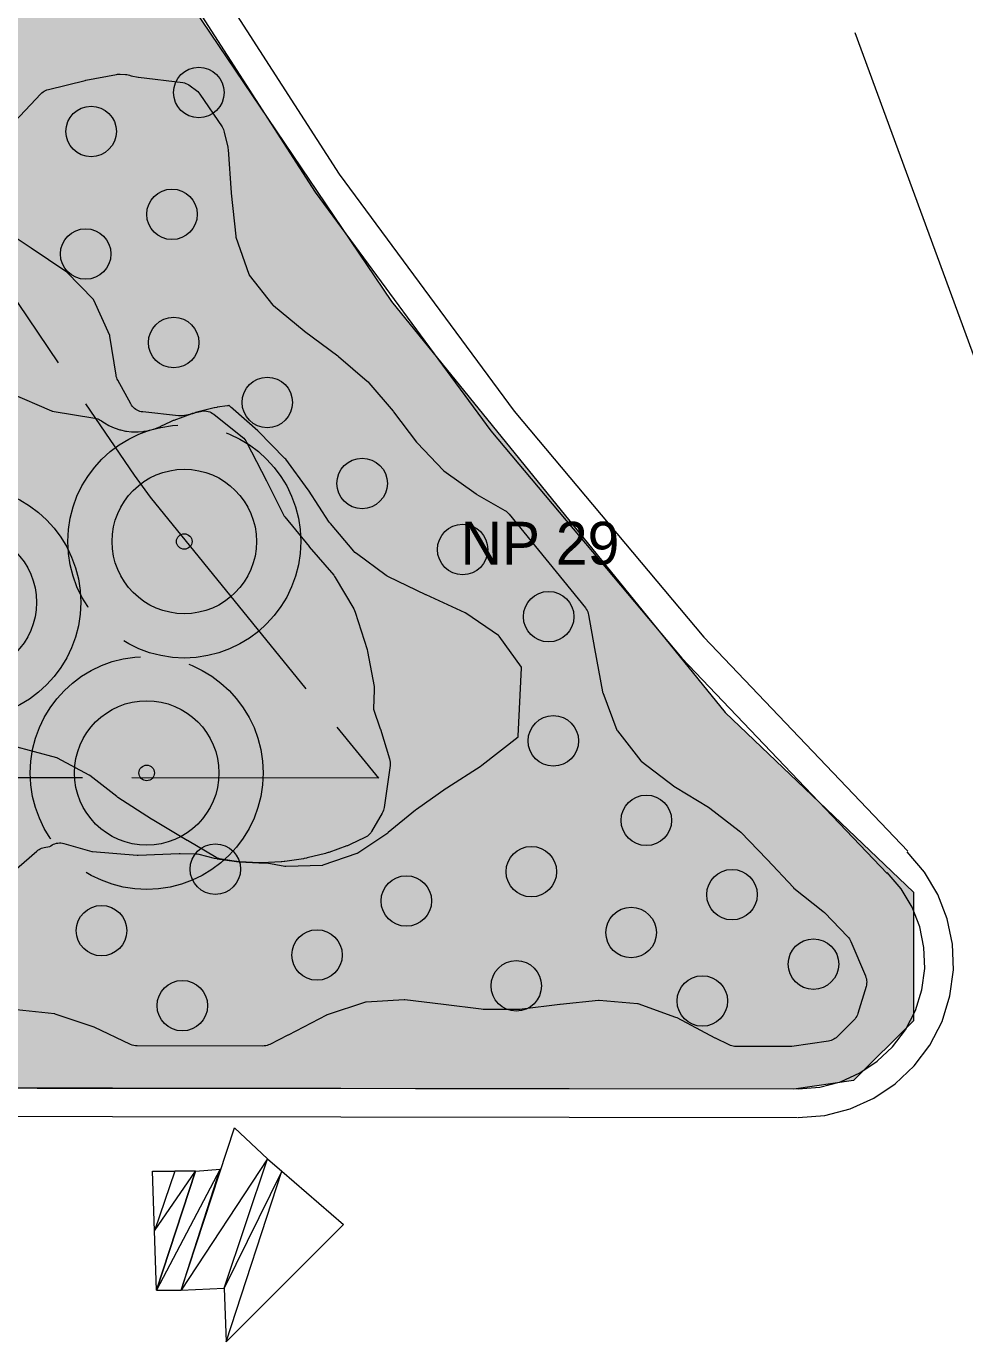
# Model space of a CAD drawing. Header units: metres. Extents: x 1 to 213, y 1 to 147.
# Drawn here: x 107.66 to 112.49, y 17.44 to 24.21 of the extents above; entities that cross this region are included whole.
import ezdxf

# ---------------------------------------------------------------- set-up
doc = ezdxf.new("R2010")
doc.units = ezdxf.units.M
doc.linetypes.add('DASHED', pattern=[1.524, 1.27, -0.254])
doc.layers.get('0').update_dxf_attribs({"lineweight": 0, "plot": 0})
for name, color, linetype, lineweight, plot in [('00-BASE-ARQUITECTURA', 8, 'Continuous', 0, False), ('PJ-ARBUSTOS', 82, 'Continuous', 0, False), ('PJ-COPA-ADULTA', 8, 'DASHED', 0, False), ('PJ-CUBRESUELOS', 150, 'Continuous', 0, False), ('PJ-ETIQUETAS', 7, 'Continuous', 0, False), ('PJ-GRAVILLA', 42, 'Continuous', 0, False), ('PJ-LIMITE-JARDIN', 7, 'Continuous', 0, False), ('PJ-MASAS', 92, 'Continuous', 0, False), ('PJ-MASAS-RELLENO', 92, 'Continuous', 0, False), ('PJ-RIEGO-SECTORES', 5, 'Continuous', 0, False), ('PJ-VISIBILIDAD', 1, 'DASHED', 0, False)]:
    doc.layers.add(name, color=color, linetype=linetype, lineweight=lineweight, plot=plot)

# ---------------------------------------------------------------- blocks, each defined once
blk = doc.blocks.new('PJ_BA')
for radius in [0.372, 0.04]:
    blk.add_circle((0, 0), radius)
for tag, p, height in [('CODIGO', (0.15, 0.15), 0.2), ('ESPECIE', (0.15, -0.1), 0.15), ('ZONA', (0.15, -0.3), 0.15)]:
    blk.add_attdef(tag, p, '', height=height)
blk = doc.blocks.new('PJ_NP')
blk.add_circle((0, 0), 0.13)
for tag, p, height in [('CODIGO', (0.15, 0.15), 0.2), ('ESPECIE', (0.15, -0.1), 0.15), ('ZONA', (0.15, -0.3), 0.15)]:
    blk.add_attdef(tag, p, '', height=height)

msp = doc.modelspace()

# ---------------------------------------------------------------- hatches: boundary and pattern name
at = {"layer": 'PJ-GRAVILLA'}
h = msp.add_hatch(dxfattribs=at)
h.set_pattern_fill('GRAVEL', scale=0.03)
h.paths.add_polyline_path([(69.7177, 40.2166), (86.21, 40.1285), (86.4305, 40.0403), (102.1291, 40.0403), (102.526, 39.3788), (102.526, 39.1142), (105.2159, 32.0146), (106.3183, 28.7514), (107.2885, 26.5024), (108.435, 24.4298), (109.5374, 22.7983), (111.2572, 20.6816), (112.2274, 19.7555), (112.2274, 19.0941), (111.9187, 18.7854), (111.61, 18.7413), (60.9423, 18.7854), (60.7218, 18.8736), (60.4132, 19.2705), (60.4573, 19.8437), (61.2069, 20.6816), (62.5298, 22.5778), (63.8527, 25.0913), (68.527, 37.5267), (68.8357, 37.7913), (69.2767, 37.6149), (69.4531, 37.659), (69.7177, 38.0118), (69.6736, 38.2764), (69.0562, 38.7614), (69.409, 39.8639), (69.7177, 40.2166)])
at = {"layer": 'PJ-MASAS-RELLENO'}
for points in [[(105.2869, 20.0362), (105.2889, 20.0362), (105.2908, 20.0364), (105.4872, 20.0667), (105.489, 20.0671), (105.4907, 20.0677), (105.6846, 20.157), (105.6943, 20.1607), (105.8781, 20.2179), (105.8859, 20.2199), (105.8937, 20.2211), (105.9017, 20.2215), (105.9096, 20.2212), (105.9175, 20.22), (105.9253, 20.2181), (105.9327, 20.2154), (105.9399, 20.2119), (105.9467, 20.2078), (106.0681, 20.1257), (106.0748, 20.1206), (106.081, 20.1148), (106.0865, 20.1085), (106.0913, 20.1015), (106.0953, 20.0942), (106.0986, 20.0864), (106.1038, 20.0717), (106.1045, 20.0699), (106.1094, 20.0581), (106.1102, 20.0563), (106.134, 20.0061), (106.1348, 20.0044), (106.1409, 19.9931), (106.1418, 19.9914), (106.1704, 19.9438), (106.1714, 19.9421), (106.1785, 19.9315), (106.1796, 19.9299), (106.2127, 19.8853), (106.2139, 19.8838), (106.222, 19.8739), (106.2233, 19.8724), (106.2606, 19.8313), (106.2619, 19.8298), (106.271, 19.8208), (106.2724, 19.8195), (106.3135, 19.7822), (106.315, 19.7809), (106.3249, 19.7728), (106.3264, 19.7716), (106.3646, 19.7432), (106.3664, 19.742), (106.372, 19.7383), (106.3781, 19.7339), (106.3837, 19.7288), (106.3889, 19.7233), (106.3935, 19.7173), (106.3944, 19.716), (106.3956, 19.7144), (106.3976, 19.7138), (106.5942, 19.6647), (106.5957, 19.6644), (106.5972, 19.6642), (106.7933, 19.6462), (106.7983, 19.6461), (106.9948, 19.6525), (106.9971, 19.6525), (107.1872, 19.6534), (107.189, 19.6535), (107.1906, 19.6541), (107.3609, 19.7181), (107.3625, 19.7187), (107.364, 19.7195), (107.5524, 19.8299), (107.554, 19.8309), (107.5554, 19.8321), (107.7108, 19.9678), (107.7164, 19.9723), (107.7225, 19.9763), (107.7289, 19.9797), (107.7356, 19.9826), (107.7426, 19.9848), (107.7497, 19.9864), (107.7768, 19.9911), (107.7787, 19.9915), (107.7808, 19.993), (107.783, 19.9947), (107.7896, 19.9989), (107.7967, 20.0025), (107.8041, 20.0054), (107.8117, 20.0075), (107.8195, 20.0088), (107.8274, 20.0094), (107.8353, 20.0092), (107.8432, 20.0082), (107.8509, 20.0064), (107.9938, 19.9662), (107.9956, 19.9658), (107.9975, 19.9656), (108.2277, 19.9458), (108.2329, 19.9457), (108.4435, 19.9556), (108.4491, 19.9556), (108.528, 19.9539), (108.5369, 19.9532), (108.5456, 19.9515), (108.6244, 19.9317), (108.6263, 19.9313), (108.6388, 19.9288), (108.6408, 19.9285), (108.7392, 19.9139), (108.7411, 19.9137), (108.7538, 19.9124), (108.7557, 19.9123), (108.8551, 19.9074), (108.857, 19.9073), (108.8698, 19.9073), (108.8718, 19.9074), (108.8782, 19.9077), (108.8873, 19.9076), (108.8964, 19.9065), (108.9895, 19.8896), (108.9916, 19.8893), (108.9938, 19.8893), (109.1827, 19.8958), (109.1847, 19.8959), (109.1866, 19.8965), (109.3613, 19.9568), (109.3629, 19.9574), (109.3644, 19.9583), (109.5187, 20.0618), (109.5218, 20.0642), (109.6626, 20.1799), (109.6674, 20.1835), (109.8198, 20.2909), (109.8227, 20.2928), (110.0009, 20.4069), (110.0042, 20.4092), (110.1899, 20.5563), (110.1913, 20.5575), (110.1915, 20.5594), (110.208, 20.9113), (110.208, 20.9132), (110.207, 20.9148), (110.092, 21.0746), (110.091, 21.0759), (110.0896, 21.077), (109.9208, 21.1933), (109.9192, 21.1943), (109.9177, 21.1951), (109.7163, 21.2863), (109.7147, 21.287), (109.5228, 21.3793), (109.5163, 21.3828), (109.5101, 21.3869), (109.3571, 21.4994), (109.3498, 21.5054), (109.3433, 21.5122), (109.2234, 21.6542), (109.2176, 21.6619), (109.1104, 21.8253), (109.1093, 21.8269), (108.9933, 21.9855), (108.9895, 21.9899), (108.8517, 22.1303), (108.8497, 22.1323), (108.7233, 22.2438), (108.7218, 22.245), (108.7193, 22.2466), (108.7129, 22.2512), (108.707, 22.2565), (108.7033, 22.2604), (108.7025, 22.2612), (108.7005, 22.2612), (108.6962, 22.2607), (108.6941, 22.2605), (108.6408, 22.2526), (108.6388, 22.2522), (108.6263, 22.2498), (108.6244, 22.2493), (108.5279, 22.2252), (108.5261, 22.2246), (108.5139, 22.2209), (108.512, 22.2203), (108.4993, 22.2158), (108.4912, 22.2134), (108.4829, 22.2118), (108.4598, 22.2087), (108.4502, 22.208), (108.4405, 22.2085), (108.2566, 22.2287), (108.249, 22.2299), (108.2416, 22.2318), (108.2344, 22.2344), (108.2275, 22.2377), (108.2209, 22.2417), (108.2147, 22.2462), (108.209, 22.2514), (108.2038, 22.257), (108.1992, 22.2631), (108.1952, 22.2697), (108.1282, 22.3916), (108.1251, 22.3979), (108.1226, 22.4043), (108.1206, 22.411), (108.1192, 22.4178), (108.0877, 22.6192), (108.0873, 22.621), (108.0866, 22.6226), (108.0044, 22.8044), (108.0036, 22.8059), (108.0024, 22.8072), (107.8631, 22.9501), (107.8616, 22.9515), (107.8599, 22.9527), (107.6823, 23.0717), (107.516, 23.1819), (107.5092, 23.187), (107.5029, 23.1927), (107.4974, 23.1991), (107.4925, 23.206), (107.4101, 23.3366), (107.4062, 23.3434), (107.4031, 23.3506), (107.4006, 23.3581), (107.3989, 23.3657), (107.398, 23.3735), (107.3978, 23.3814), (107.3984, 23.3892), (107.3997, 23.397), (107.4019, 23.4045), (107.4047, 23.4119), (107.4712, 23.5607), (107.4741, 23.5666), (107.4775, 23.5722), (107.4813, 23.5775), (107.5927, 23.7192), (107.5974, 23.7247), (107.7317, 23.8668), (107.7372, 23.8721), (107.7432, 23.8769), (107.7496, 23.881), (107.7564, 23.8845), (107.7634, 23.8874), (107.7707, 23.8896), (107.9593, 23.936), (107.9635, 23.9369), (108.121, 23.967), (108.1275, 23.9679), (108.1341, 23.9683), (108.1407, 23.9682), (108.1677, 23.9667), (108.1746, 23.9659), (108.1815, 23.9646), (108.1882, 23.9627), (108.1915, 23.9616), (108.1966, 23.9603), (108.2329, 23.9533), (108.2355, 23.9529), (108.4627, 23.9244), (108.4711, 23.9229), (108.4792, 23.9206), (108.4871, 23.9173), (108.4946, 23.9133), (108.5016, 23.9085), (108.5334, 23.884), (108.5399, 23.8784), (108.5458, 23.8722), (108.5509, 23.8653), (108.6651, 23.6964), (108.6689, 23.6901), (108.6722, 23.6835), (108.6748, 23.6766), (108.6768, 23.6695), (108.6943, 23.593), (108.6955, 23.5869), (108.6962, 23.5807), (108.7119, 23.3571), (108.712, 23.3556), (108.7359, 23.1335), (108.7363, 23.1312), (108.7369, 23.129), (108.8036, 22.9377), (108.8044, 22.9357), (108.8056, 22.9339), (108.9266, 22.7794), (108.928, 22.7777), (108.9297, 22.7763), (109.0891, 22.6459), (109.0904, 22.6449), (109.2609, 22.5171), (109.2647, 22.514), (109.4129, 22.3881), (109.4178, 22.3836), (109.4222, 22.3787), (109.5459, 22.2324), (109.5484, 22.2293), (109.6671, 22.0733), (109.67, 22.0699), (109.8057, 21.9276), (109.8071, 21.9263), (109.8085, 21.9252), (109.9736, 21.8063), (109.9771, 21.8041), (110.122, 21.7213), (110.1283, 21.7174), (110.1341, 21.7129), (110.1395, 21.7078), (110.1444, 21.7023), (110.5367, 21.2196), (110.5414, 21.2131), (110.5455, 21.2062), (110.5488, 21.1988), (110.5514, 21.1912), (110.5533, 21.1834), (110.5846, 21.0107), (110.625, 20.7878), (110.6254, 20.786), (110.626, 20.7842), (110.6997, 20.5909), (110.7005, 20.5892), (110.7016, 20.5876), (110.822, 20.4322), (110.8231, 20.4309), (110.8245, 20.4298), (110.997, 20.299), (111.0005, 20.2966), (111.1704, 20.1945), (111.1783, 20.1891), (111.3289, 20.072), (111.3373, 20.0645), (111.4723, 19.9253), (111.4733, 19.9242), (111.6086, 19.7794), (111.6097, 19.7783), (111.6108, 19.7773), (111.7608, 19.6583), (111.7688, 19.6511), (111.8886, 19.5264), (111.8934, 19.5209), (111.8977, 19.515), (111.9015, 19.5087), (111.9046, 19.5021), (111.9797, 19.3244), (111.9824, 19.3169), (111.9844, 19.3093), (111.9856, 19.3014), (111.986, 19.2935), (111.9856, 19.2856), (111.9845, 19.2778), (111.9826, 19.2701), (111.9407, 19.132), (111.9381, 19.1246), (111.9347, 19.1175), (111.9307, 19.1107), (111.926, 19.1044), (111.9207, 19.0986), (111.8338, 19.0117), (111.8284, 19.0067), (111.8225, 19.0023), (111.8163, 18.9984), (111.8097, 18.9951), (111.8029, 18.9925), (111.7958, 18.9904), (111.7886, 18.9891), (111.6001, 18.9621), (111.5888, 18.9613), (111.3124, 18.9616), (111.3052, 18.9619), (111.2981, 18.9629), (111.291, 18.9645), (111.2842, 18.9668), (111.2775, 18.9696), (111.2078, 19.0035), (111.2053, 19.0048), (111.0091, 19.1088), (111.0037, 19.1112), (110.808, 19.1806), (110.8064, 19.181), (110.8047, 19.1813), (110.6082, 19.1983), (110.6063, 19.1984), (110.6044, 19.1983), (110.4065, 19.1775), (110.4058, 19.1775), (110.2108, 19.1533), (110.2011, 19.1527), (110.0109, 19.1523), (110.0008, 19.1529), (109.8059, 19.1774), (109.6074, 19.2016), (109.6056, 19.2017), (109.6038, 19.2017), (109.4071, 19.1901), (109.4054, 19.1899), (109.4038, 19.1894), (109.2068, 19.1246), (109.2052, 19.124), (109.2038, 19.1233), (109.0055, 19.0197), (109.0044, 19.0191), (108.9113, 18.9722), (108.9044, 18.9692), (108.8974, 18.9668), (108.8901, 18.9651), (108.8827, 18.964), (108.8752, 18.9637), (108.2281, 18.9643), (108.2193, 18.9647), (108.2107, 18.9662), (108.2022, 18.9686), (108.1941, 18.9719), (108.0064, 19.0603), (108.0021, 19.0621), (107.8062, 19.1282), (107.8042, 19.1288), (107.8021, 19.1291), (107.6056, 19.1509), (107.6041, 19.151), (107.6025, 19.151), (107.4042, 19.1418), (107.4037, 19.1417), (107.2092, 19.1338), (107.1984, 19.1341), (107.0088, 19.1521), (106.9986, 19.1537), (106.8038, 19.1979), (106.8033, 19.198), (106.6054, 19.2402), (106.6034, 19.2405), (106.6014, 19.2406), (106.4053, 19.2424), (106.4033, 19.2423), (106.4014, 19.2419), (106.205, 19.1835), (106.2031, 19.1828), (106.2013, 19.1819), (106.0032, 19.0756), (106.0025, 19.0752), (105.8273, 18.9767), (105.8199, 18.973), (105.8122, 18.9701), (105.8043, 18.968), (105.7962, 18.9668), (105.788, 18.9664), (105.1949, 18.9669), (105.187, 18.9673), (105.1793, 18.9684), (105.1716, 18.9704), (105.1643, 18.973), (105.1572, 18.9764), (105.1504, 18.9804), (105.1441, 18.9851), (105.1383, 18.9904), (105.133, 18.9962), (105.0068, 19.1504), (105.0022, 19.1566), (104.9982, 19.1633), (104.9948, 19.1703), (104.9922, 19.1777), (104.9903, 19.1852), (104.9891, 19.1929), (104.9887, 19.2006), (104.989, 19.2084), (105.0062, 19.3949), (105.0063, 19.396), (105.0273, 19.5929), (105.0275, 19.5978), (105.0249, 19.7771), (105.0251, 19.7843), (105.026, 19.7915), (105.0275, 19.7986), (105.0297, 19.8056), (105.0325, 19.8123), (105.1047, 19.9657), (105.1085, 19.9729), (105.113, 19.9796), (105.1182, 19.9858), (105.124, 19.9915), (105.1303, 19.9966), (105.1686, 20.0241), (105.175, 20.0283), (105.1817, 20.0318), (105.1888, 20.0347), (105.1961, 20.0369), (105.2036, 20.0383), (105.2112, 20.0391), (105.2188, 20.0391), (105.2869, 20.0362)], [(102.9272, 20.6871), (102.9255, 20.6946), (102.9245, 20.7022), (102.9243, 20.7098), (102.9247, 20.7174), (102.9259, 20.725), (102.9278, 20.7324), (102.966, 20.8556), (102.9689, 20.8635), (102.9727, 20.8712), (102.9772, 20.8783), (103.0631, 20.9988), (103.0645, 21.0007), (103.1878, 21.1634), (103.1888, 21.1649), (103.1895, 21.1665), (103.2738, 21.3771), (103.275, 21.3806), (103.2899, 21.4308), (103.2926, 21.4384), (103.296, 21.4457), (103.3001, 21.4526), (103.3049, 21.4591), (103.3103, 21.465), (103.3163, 21.4704), (103.3869, 21.5274), (103.3889, 21.5291), (103.4372, 21.5737), (103.4413, 21.5772), (103.7391, 21.8173), (103.7411, 21.819), (103.8002, 21.8735), (103.8038, 21.8772), (103.8202, 21.8969), (103.8258, 21.9029), (103.832, 21.9084), (103.9037, 21.9649), (103.9105, 21.9698), (103.9178, 21.9739), (103.9255, 21.9772), (103.9334, 21.9797), (103.9416, 21.9813), (103.9499, 21.9821), (104.0729, 21.9872), (104.0779, 21.9877), (104.3109, 22.0271), (104.3129, 22.0275), (104.3149, 22.0282), (104.4919, 22.0988), (104.494, 22.0998), (104.4958, 22.1012), (104.6599, 22.2456), (104.6614, 22.2471), (104.6627, 22.2487), (104.7657, 22.3871), (104.7707, 22.3931), (104.7762, 22.3987), (104.9258, 22.5339), (104.9331, 22.5397), (105.0726, 22.6388), (105.0792, 22.643), (105.0862, 22.6466), (105.2799, 22.7335), (105.2818, 22.7345), (105.2835, 22.7356), (105.4217, 22.8367), (105.4231, 22.8379), (105.4244, 22.8391), (105.575, 22.9979), (105.5762, 22.9994), (105.577, 23.0011), (105.6633, 23.2179), (105.7088, 23.3338), (105.7119, 23.3406), (105.7156, 23.3472), (105.7199, 23.3533), (105.7247, 23.3591), (105.7301, 23.3643), (105.7359, 23.369), (105.7421, 23.3732), (105.7772, 23.3942), (105.7815, 23.3972), (105.8248, 23.4316), (105.8287, 23.4351), (105.8436, 23.4505), (105.8493, 23.4558), (105.8556, 23.4606), (105.8623, 23.4648), (105.8693, 23.4682), (106.0601, 23.5508), (106.0625, 23.5519), (106.1082, 23.5754), (106.1127, 23.578), (106.1539, 23.6065), (106.158, 23.6098), (106.1699, 23.6205), (106.1761, 23.6256), (106.1828, 23.63), (106.1899, 23.6338), (106.1973, 23.6368), (106.4017, 23.7079), (106.4041, 23.7089), (106.447, 23.727), (106.453, 23.73), (106.4599, 23.7331), (106.467, 23.7355), (106.4744, 23.7372), (106.4818, 23.7383), (106.4894, 23.7386), (106.4969, 23.7382), (106.5043, 23.7371), (106.5401, 23.7301), (106.5488, 23.7279), (106.5572, 23.7247), (106.7548, 23.6369), (106.7629, 23.6328), (106.7704, 23.6278), (106.9043, 23.5273), (106.9107, 23.5221), (107.0178, 23.423), (107.024, 23.4166), (107.0294, 23.4095), (107.0341, 23.4019), (107.1109, 23.258), (107.1139, 23.2517), (107.1991, 23.0519), (107.2007, 23.0479), (107.2699, 22.8579), (107.2717, 22.8523), (107.3283, 22.6532), (107.3289, 22.6516), (107.3296, 22.65), (107.416, 22.47), (107.4169, 22.4683), (107.4182, 22.467), (107.5681, 22.3303), (107.5698, 22.3289), (107.5717, 22.328), (107.7864, 22.2343), (107.788, 22.2337), (107.7896, 22.2333), (108.0105, 22.1972), (108.0177, 22.1957), (108.0247, 22.1935), (108.0315, 22.1907), (108.0381, 22.1873), (108.0442, 22.1833), (108.0563, 22.1747), (108.0597, 22.1725), (108.0825, 22.1594), (108.0861, 22.1575), (108.1102, 22.1468), (108.1139, 22.1454), (108.139, 22.1371), (108.1429, 22.1361), (108.1686, 22.1304), (108.1726, 22.1297), (108.1987, 22.1267), (108.2028, 22.1264), (108.2291, 22.1261), (108.2331, 22.1262), (108.2593, 22.1285), (108.2634, 22.1291), (108.2892, 22.134), (108.2932, 22.135), (108.3184, 22.1425), (108.3222, 22.1438), (108.3475, 22.1543), (108.3493, 22.1551), (108.4021, 22.18), (108.4056, 22.1816), (108.4156, 22.1857), (108.4193, 22.1871), (108.5111, 22.22), (108.5148, 22.2212), (108.5251, 22.2243), (108.5289, 22.2254), (108.5535, 22.2316), (108.5615, 22.2331), (108.5696, 22.2339), (108.5778, 22.2338), (108.5858, 22.2329), (108.5938, 22.2312), (108.6015, 22.2287), (108.609, 22.2254), (108.616, 22.2214), (108.6227, 22.2167), (108.7704, 22.0996), (108.7768, 22.094), (108.7826, 22.0876), (108.7876, 22.0807), (108.7919, 22.0733), (108.8935, 21.8742), (108.8936, 21.8739), (108.9856, 21.6924), (108.9867, 21.6905), (108.9879, 21.6888), (109.1135, 21.5351), (109.1141, 21.5343), (109.2403, 21.3877), (109.2448, 21.382), (109.2487, 21.3759), (109.3434, 21.2142), (109.3474, 21.2064), (109.3505, 21.1982), (109.4121, 21.0057), (109.4145, 20.996), (109.4483, 20.8145), (109.4495, 20.8054), (109.4496, 20.7963), (109.4454, 20.7016), (109.4454, 20.6997), (109.4459, 20.698), (109.48, 20.5976), (109.4807, 20.5955), (109.528, 20.4427), (109.5301, 20.4342), (109.5313, 20.4255), (109.5315, 20.4167), (109.5308, 20.4079), (109.5006, 20.1927), (109.4991, 20.1851), (109.497, 20.1777), (109.4941, 20.1705), (109.4905, 20.1636), (109.4354, 20.0689), (109.431, 20.0622), (109.426, 20.0559), (109.4203, 20.0502), (109.4142, 20.0451), (109.4075, 20.0406), (109.4004, 20.0368), (109.3248, 20.001), (109.3212, 19.9995), (109.3112, 19.9953), (109.3076, 19.9939), (109.2158, 19.9611), (109.212, 19.9598), (109.2017, 19.9567), (109.1979, 19.9557), (109.1034, 19.932), (109.0995, 19.9311), (109.089, 19.929), (109.0851, 19.9283), (108.9887, 19.914), (108.9848, 19.9136), (108.974, 19.9125), (108.9701, 19.9122), (108.8727, 19.9074), (108.8688, 19.9073), (108.858, 19.9073), (108.8541, 19.9074), (108.7567, 19.9122), (108.7528, 19.9125), (108.7421, 19.9136), (108.7382, 19.914), (108.6632, 19.9252), (108.6557, 19.9266), (108.6483, 19.9289), (108.6412, 19.9318), (108.6344, 19.9353), (108.4864, 20.0223), (108.4859, 20.0226), (108.3047, 20.1308), (108.3024, 20.1321), (108.129, 20.2435), (108.1227, 20.2479), (107.9842, 20.3569), (107.9828, 20.3579), (107.9814, 20.3588), (107.8182, 20.4468), (107.8161, 20.4478), (107.8139, 20.4485), (107.5842, 20.5094), (107.5822, 20.5098), (107.5803, 20.5094), (107.2948, 20.4402), (107.2928, 20.4396), (107.2913, 20.4383), (107.1112, 20.2719), (107.1098, 20.2705), (107.1089, 20.2688), (107.0758, 20.1957), (107.0739, 20.1907), (107.0351, 20.0616), (107.0327, 20.0548), (107.0298, 20.0482), (107.0262, 20.042), (107.0221, 20.036), (107.0174, 20.0305), (106.8796, 19.8806), (106.8748, 19.8758), (106.8696, 19.8714), (106.8641, 19.8675), (106.6847, 19.7515), (106.6775, 19.7473), (106.6699, 19.744), (106.6621, 19.7414), (106.654, 19.7397), (106.6457, 19.7388), (106.6284, 19.7378), (106.6238, 19.7377), (106.4081, 19.7378), (106.3997, 19.7383), (106.3915, 19.7396), (106.3834, 19.7418), (106.3756, 19.7448), (106.3681, 19.7486), (106.3611, 19.7531), (106.2863, 19.8074), (106.2796, 19.8129), (106.2731, 19.8188), (106.2703, 19.8215), (106.2626, 19.8291), (106.2599, 19.832), (106.224, 19.8717), (106.2214, 19.8747), (106.2145, 19.883), (106.2121, 19.8861), (106.1802, 19.9291), (106.178, 19.9323), (106.172, 19.9413), (106.1699, 19.9446), (106.1423, 19.9906), (106.1404, 19.994), (106.1353, 20.0035), (106.1335, 20.007), (106.1106, 20.0554), (106.109, 20.059), (106.1049, 20.069), (106.1035, 20.0726), (106.0855, 20.1231), (106.0842, 20.1268), (106.0827, 20.132), (106.082, 20.1339), (106.0731, 20.1588), (106.0716, 20.1624), (106.0702, 20.1653), (106.0663, 20.1755), (106.0365, 20.2698), (106.0358, 20.2717), (106.0341, 20.2729), (105.9052, 20.3514), (105.9034, 20.3524), (105.9014, 20.3523), (105.8002, 20.346), (105.7951, 20.3458), (105.4816, 20.3463), (105.475, 20.3466), (105.4683, 20.3474), (105.4618, 20.3488), (105.3373, 20.3807), (105.3302, 20.3829), (105.3234, 20.3858), (105.3168, 20.3892), (105.1275, 20.5), (105.1236, 20.5025), (104.9133, 20.6424), (104.9117, 20.6434), (104.9099, 20.6435), (104.5888, 20.6576), (104.5869, 20.6576), (104.5854, 20.6564), (104.3342, 20.4395), (104.3328, 20.4381), (104.3325, 20.4362), (104.3157, 20.2166), (104.3156, 20.2125), (104.3201, 20.0425), (104.3199, 20.0342), (104.3188, 20.026), (104.3169, 20.0179), (104.3141, 20.0101), (104.3106, 20.0026), (104.3063, 19.9955), (104.2043, 19.8453), (104.1994, 19.8388), (104.1937, 19.8327), (104.1875, 19.8273), (104.1808, 19.8226), (104.1736, 19.8186), (104.166, 19.8153), (103.9943, 19.7515), (103.9876, 19.7494), (103.9808, 19.7478), (103.9739, 19.7469), (103.9669, 19.7465), (103.7851, 19.7456), (103.7748, 19.7462), (103.5774, 19.7708), (103.5682, 19.7725), (103.355, 19.8248), (103.3485, 19.8267), (103.3422, 19.8291), (103.3361, 19.8321), (103.1412, 19.9372), (103.1339, 19.9416), (103.1272, 19.9468), (103.121, 19.9527), (103.0596, 20.0178), (103.0542, 20.0241), (103.0495, 20.0309), (103.0456, 20.0381), (103.0424, 20.0457), (103.0248, 20.095), (103.0235, 20.0988), (103.0204, 20.1091), (103.0194, 20.1129), (103.0175, 20.1203), (103.017, 20.1223), (103.0089, 20.1486), (103.0075, 20.1524), (103.0042, 20.1604), (103.0014, 20.168), (102.9994, 20.1758), (102.9983, 20.1838), (102.9979, 20.1919), (102.9984, 20.1999), (102.9996, 20.2079), (103.0017, 20.2157), (103.0045, 20.2233), (103.1012, 20.4467), (103.1019, 20.4484), (103.1005, 20.4496), (102.9887, 20.5314), (102.9828, 20.5362), (102.9773, 20.5415), (102.9724, 20.5473), (102.9681, 20.5535), (102.9644, 20.5602), (102.9613, 20.5671), (102.9589, 20.5743), (102.9272, 20.6871)]]:
    msp.add_hatch(color=7, dxfattribs=at).paths.add_polyline_path(points)

# ---------------------------------------------------------------- linework, layer by layer
at = {"layer": '00-BASE-ARQUITECTURA'}
for points in [[(106.4854, 28.8362), (107.0537, 27.4231), (107.7087, 26.0524), (108.4479, 24.7277), (109.2689, 23.4531), (110.1693, 22.2322), (111.1465, 21.069), (112.198, 19.9672)], [(106.3443, 28.7791), (106.9159, 27.3568), (107.5747, 25.9771), (108.3184, 24.6439), (109.1444, 23.3609), (110.0501, 22.1321), (111.0333, 20.9614), (112.0912, 19.8526)], [(111.9258, 24.1829), (112.5713, 22.4261)], [(111.6336, 18.5949), (111.7704, 18.6065), (111.9008, 18.6405), (112.0225, 18.6953), (112.1331, 18.7694), (112.2302, 18.8611), (112.3113, 18.9687), (112.374, 19.0908), (112.415, 19.2218), (112.4328, 19.3554), (112.4281, 19.4888), (112.4014, 19.6192), (112.3532, 19.7437), (112.2842, 19.8594), (112.1949, 19.9637)], [(111.6338, 18.7431), (111.7452, 18.7525), (111.8515, 18.7802), (111.9506, 18.8249), (112.0407, 18.8852), (112.1197, 18.9599), (112.1858, 19.0476), (112.2369, 19.147), (112.2703, 19.2537), (112.2849, 19.3625), (112.281, 19.4712), (112.2592, 19.5774), (112.22, 19.6788), (112.1638, 19.7731), (112.091, 19.8581)], [(61.0623, 18.8172), (111.6294, 18.7431)], [(61.0623, 18.669), (111.6294, 18.5949)], [(108.8989, 18.3832), (108.4544, 17.7059), (108.7296, 18.542), (108.8989, 18.3832)], [(108.6767, 17.7165), (108.8989, 18.3832), (108.4544, 17.7059), (108.6767, 17.7165)], [(108.973, 18.3197), (108.6767, 17.7165), (108.8989, 18.3832), (108.973, 18.3197)], [(108.4227, 18.3197), (108.3168, 18.0128), (108.3063, 18.3197), (108.4227, 18.3197)], [(108.5285, 18.3197), (108.4227, 18.3197), (108.3168, 18.0128), (108.5285, 18.3197)], [(108.5285, 18.3197), (108.3274, 17.7059), (108.3168, 18.0128), (108.5285, 18.3197)], [(108.4544, 17.7059), (108.6555, 18.3303), (108.3274, 17.7059), (108.4544, 17.7059)], [(108.6555, 18.3303), (108.3274, 17.7059), (108.5285, 18.3197), (108.6555, 18.3303)], [(108.6872, 17.4413), (108.973, 18.3197), (108.6767, 17.7165), (108.6872, 17.4413)], [(109.2905, 18.0446), (108.6872, 17.4413), (108.973, 18.3197), (109.2905, 18.0446)]]:
    msp.add_lwpolyline(points, dxfattribs=at)
at = {"layer": 'PJ-COPA-ADULTA'}
for centre in [(108.4706, 21.5617), (107.3373, 21.2482), (108.2772, 20.37)]:
    msp.add_circle(centre, 0.6, dxfattribs=at)
at = {"layer": 'PJ-LIMITE-JARDIN'}
msp.add_lwpolyline([(102.526, 39.1142), (105.2159, 32.0146), (106.3183, 28.7514), (107.2885, 26.5024), (108.435, 24.4298), (109.5374, 22.7983), (111.2572, 20.6816), (112.2274, 19.7555), (112.2274, 19.0941), (111.9187, 18.7854), (111.61, 18.7413), (60.9423, 18.7854)], dxfattribs=at)
at = {"layer": 'PJ-MASAS'}
for points in [[(107.5974, 23.7247), (107.7317, 23.8668), (107.7372, 23.8721), (107.7432, 23.8769), (107.7496, 23.881), (107.7564, 23.8845), (107.7634, 23.8874), (107.7707, 23.8896), (107.9593, 23.936), (107.9635, 23.9369), (108.121, 23.967), (108.1275, 23.9679), (108.1341, 23.9683), (108.1407, 23.9682), (108.1677, 23.9667), (108.1746, 23.9659), (108.1815, 23.9646), (108.1882, 23.9627), (108.1915, 23.9616), (108.1966, 23.9603), (108.2329, 23.9533), (108.2355, 23.9529), (108.4627, 23.9244), (108.4711, 23.9229), (108.4792, 23.9206), (108.4871, 23.9173), (108.4946, 23.9133), (108.5016, 23.9085), (108.5334, 23.884), (108.5399, 23.8784), (108.5458, 23.8722), (108.5509, 23.8653), (108.6651, 23.6964), (108.6689, 23.6901), (108.6722, 23.6835), (108.6748, 23.6766), (108.6768, 23.6695), (108.6943, 23.593), (108.6955, 23.5869), (108.6962, 23.5807), (108.7119, 23.3571), (108.712, 23.3556), (108.7359, 23.1335), (108.7363, 23.1312), (108.7369, 23.129), (108.8036, 22.9377), (108.8044, 22.9357), (108.8056, 22.9339), (108.9266, 22.7794), (108.928, 22.7777), (108.9297, 22.7763), (109.0891, 22.6459), (109.0904, 22.6449), (109.2609, 22.5171), (109.2647, 22.514), (109.4129, 22.3881), (109.4178, 22.3836), (109.4222, 22.3787), (109.5459, 22.2324), (109.5484, 22.2293), (109.6671, 22.0733), (109.67, 22.0699), (109.8057, 21.9276), (109.8071, 21.9263), (109.8085, 21.9252), (109.9736, 21.8063), (109.9771, 21.8041), (110.122, 21.7213), (110.1283, 21.7174), (110.1341, 21.7129), (110.1395, 21.7078), (110.1444, 21.7023), (110.5367, 21.2196), (110.5414, 21.2131), (110.5455, 21.2062), (110.5488, 21.1988), (110.5514, 21.1912), (110.5533, 21.1834), (110.5846, 21.0107), (110.625, 20.7878), (110.6254, 20.786), (110.626, 20.7842), (110.6997, 20.5909), (110.7005, 20.5892), (110.7016, 20.5876), (110.822, 20.4322), (110.8231, 20.4309), (110.8245, 20.4298), (110.997, 20.299), (111.0005, 20.2966), (111.1704, 20.1945), (111.1783, 20.1891), (111.3289, 20.072), (111.3373, 20.0645), (111.4723, 19.9253), (111.4733, 19.9242), (111.6086, 19.7794), (111.6097, 19.7783), (111.6108, 19.7773), (111.7608, 19.6583), (111.7688, 19.6511), (111.8886, 19.5264), (111.8934, 19.5209), (111.8977, 19.515), (111.9015, 19.5087), (111.9046, 19.5021), (111.9797, 19.3244), (111.9824, 19.3169), (111.9844, 19.3093), (111.9856, 19.3014), (111.986, 19.2935), (111.9856, 19.2856), (111.9845, 19.2778), (111.9826, 19.2701), (111.9407, 19.132), (111.9381, 19.1246), (111.9347, 19.1175), (111.9307, 19.1107), (111.926, 19.1044), (111.9207, 19.0986), (111.8338, 19.0117), (111.8284, 19.0067), (111.8225, 19.0023), (111.8163, 18.9984), (111.8097, 18.9951), (111.8029, 18.9925), (111.7958, 18.9904), (111.7886, 18.9891), (111.6001, 18.9621), (111.5888, 18.9613), (111.3124, 18.9616), (111.3052, 18.9619), (111.2981, 18.9629), (111.291, 18.9645), (111.2842, 18.9668), (111.2775, 18.9696), (111.2078, 19.0035), (111.2053, 19.0048), (111.0091, 19.1088), (111.0037, 19.1112), (110.808, 19.1806), (110.8064, 19.181), (110.8047, 19.1813), (110.6082, 19.1983), (110.6063, 19.1984), (110.6044, 19.1983), (110.4065, 19.1775), (110.4058, 19.1775), (110.2108, 19.1533), (110.2011, 19.1527), (110.0109, 19.1523), (110.0008, 19.1529), (109.8059, 19.1774), (109.6074, 19.2016), (109.6056, 19.2017), (109.6038, 19.2017), (109.4071, 19.1901), (109.4054, 19.1899), (109.4038, 19.1894), (109.2068, 19.1246), (109.2052, 19.124), (109.2038, 19.1233), (109.0055, 19.0197), (109.0044, 19.0191), (108.9113, 18.9722), (108.9044, 18.9692), (108.8974, 18.9668), (108.8901, 18.9651), (108.8827, 18.964), (108.8752, 18.9637), (108.2281, 18.9643), (108.2193, 18.9647), (108.2107, 18.9662), (108.2022, 18.9686), (108.1941, 18.9719), (108.0064, 19.0603), (108.0021, 19.0621), (107.8062, 19.1282), (107.8042, 19.1288), (107.8021, 19.1291), (107.6056, 19.1509)], [(107.5554, 19.8321), (107.7108, 19.9678), (107.7164, 19.9723), (107.7225, 19.9763), (107.7289, 19.9797), (107.7356, 19.9826), (107.7426, 19.9848), (107.7497, 19.9864), (107.7768, 19.9911), (107.7787, 19.9915), (107.7808, 19.993), (107.783, 19.9947), (107.7896, 19.9989), (107.7967, 20.0025), (107.8041, 20.0054), (107.8117, 20.0075), (107.8195, 20.0088), (107.8274, 20.0094), (107.8353, 20.0092), (107.8432, 20.0082), (107.8509, 20.0064), (107.9938, 19.9662), (107.9956, 19.9658), (107.9975, 19.9656), (108.2277, 19.9458), (108.2329, 19.9457), (108.4435, 19.9556), (108.4491, 19.9556), (108.528, 19.9539), (108.5369, 19.9532), (108.5456, 19.9515), (108.6244, 19.9317), (108.6263, 19.9313), (108.6388, 19.9288), (108.6408, 19.9285), (108.7392, 19.9139), (108.7411, 19.9137), (108.7538, 19.9124), (108.7557, 19.9123), (108.8551, 19.9074), (108.857, 19.9073), (108.8698, 19.9073), (108.8718, 19.9074), (108.8782, 19.9077), (108.8873, 19.9076), (108.8964, 19.9065), (108.9895, 19.8896), (108.9916, 19.8893), (108.9938, 19.8893), (109.1827, 19.8958), (109.1847, 19.8959), (109.1866, 19.8965), (109.3613, 19.9568), (109.3629, 19.9574), (109.3644, 19.9583), (109.5187, 20.0618), (109.5218, 20.0642), (109.6626, 20.1799), (109.6674, 20.1835), (109.8198, 20.2909), (109.8227, 20.2928), (110.0009, 20.4069), (110.0042, 20.4092), (110.1899, 20.5563), (110.1913, 20.5575), (110.1915, 20.5594), (110.208, 20.9113), (110.208, 20.9132), (110.207, 20.9148), (110.092, 21.0746), (110.091, 21.0759), (110.0896, 21.077), (109.9208, 21.1933), (109.9192, 21.1943), (109.9177, 21.1951), (109.7163, 21.2863), (109.7147, 21.287), (109.5228, 21.3793), (109.5163, 21.3828), (109.5101, 21.3869), (109.3571, 21.4994), (109.3498, 21.5054), (109.3433, 21.5122), (109.2234, 21.6542), (109.2176, 21.6619), (109.1104, 21.8253), (109.1093, 21.8269), (108.9933, 21.9855), (108.9895, 21.9899), (108.8517, 22.1303), (108.8497, 22.1323), (108.7233, 22.2438), (108.7218, 22.245), (108.7193, 22.2466), (108.7129, 22.2512), (108.707, 22.2565), (108.7033, 22.2604), (108.7025, 22.2612), (108.7005, 22.2612), (108.6962, 22.2607), (108.6941, 22.2605), (108.6408, 22.2526), (108.6388, 22.2522), (108.6263, 22.2498), (108.6244, 22.2493), (108.5279, 22.2252), (108.5261, 22.2246), (108.5139, 22.2209), (108.512, 22.2203), (108.4993, 22.2158), (108.4912, 22.2134), (108.4829, 22.2118), (108.4598, 22.2087), (108.4502, 22.208), (108.4405, 22.2085), (108.2566, 22.2287), (108.249, 22.2299), (108.2416, 22.2318), (108.2344, 22.2344), (108.2275, 22.2377), (108.2209, 22.2417), (108.2147, 22.2462), (108.209, 22.2514), (108.2038, 22.257), (108.1992, 22.2631), (108.1952, 22.2697), (108.1282, 22.3916), (108.1251, 22.3979), (108.1226, 22.4043), (108.1206, 22.411), (108.1192, 22.4178), (108.0877, 22.6192), (108.0873, 22.621), (108.0866, 22.6226), (108.0044, 22.8044), (108.0036, 22.8059), (108.0024, 22.8072), (107.8631, 22.9501), (107.8616, 22.9515), (107.8599, 22.9527), (107.6823, 23.0717), (107.516, 23.1819)], [(107.5717, 22.328), (107.7864, 22.2343), (107.788, 22.2337), (107.7896, 22.2333), (108.0105, 22.1972), (108.0177, 22.1957), (108.0247, 22.1935), (108.0315, 22.1907), (108.0381, 22.1873), (108.0442, 22.1833), (108.0563, 22.1747), (108.0597, 22.1725), (108.0825, 22.1594), (108.0861, 22.1575), (108.1102, 22.1468), (108.1139, 22.1454), (108.139, 22.1371), (108.1429, 22.1361), (108.1686, 22.1304), (108.1726, 22.1297), (108.1987, 22.1267), (108.2028, 22.1264), (108.2291, 22.1261), (108.2331, 22.1262), (108.2593, 22.1285), (108.2634, 22.1291), (108.2892, 22.134), (108.2932, 22.135), (108.3184, 22.1425), (108.3222, 22.1438), (108.3475, 22.1543), (108.3493, 22.1551), (108.4021, 22.18), (108.4056, 22.1816), (108.4156, 22.1857), (108.4193, 22.1871), (108.5111, 22.22), (108.5148, 22.2212), (108.5251, 22.2243), (108.5289, 22.2254), (108.5535, 22.2316), (108.5615, 22.2331), (108.5696, 22.2339), (108.5778, 22.2338), (108.5858, 22.2329), (108.5938, 22.2312), (108.6015, 22.2287), (108.609, 22.2254), (108.616, 22.2214), (108.6227, 22.2167), (108.7704, 22.0996), (108.7768, 22.094), (108.7826, 22.0876), (108.7876, 22.0807), (108.7919, 22.0733), (108.8935, 21.8742), (108.8936, 21.8739), (108.9856, 21.6924), (108.9867, 21.6905), (108.9879, 21.6888), (109.1135, 21.5351), (109.1141, 21.5343), (109.2403, 21.3877), (109.2448, 21.382), (109.2487, 21.3759), (109.3434, 21.2142), (109.3474, 21.2064), (109.3505, 21.1982), (109.4121, 21.0057), (109.4145, 20.996), (109.4483, 20.8145), (109.4495, 20.8054), (109.4496, 20.7963), (109.4454, 20.7016), (109.4454, 20.6997), (109.4459, 20.698), (109.48, 20.5976), (109.4807, 20.5955), (109.528, 20.4427), (109.5301, 20.4342), (109.5313, 20.4255), (109.5315, 20.4167), (109.5308, 20.4079), (109.5006, 20.1927), (109.4991, 20.1851), (109.497, 20.1777), (109.4941, 20.1705), (109.4905, 20.1636), (109.4354, 20.0689), (109.431, 20.0622), (109.426, 20.0559), (109.4203, 20.0502), (109.4142, 20.0451), (109.4075, 20.0406), (109.4004, 20.0368), (109.3248, 20.001), (109.3212, 19.9995), (109.3112, 19.9953), (109.3076, 19.9939), (109.2158, 19.9611), (109.212, 19.9598), (109.2017, 19.9567), (109.1979, 19.9557), (109.1034, 19.932), (109.0995, 19.9311), (109.089, 19.929), (109.0851, 19.9283), (108.9887, 19.914), (108.9848, 19.9136), (108.974, 19.9125), (108.9701, 19.9122), (108.8727, 19.9074), (108.8688, 19.9073), (108.858, 19.9073), (108.8541, 19.9074), (108.7567, 19.9122), (108.7528, 19.9125), (108.7421, 19.9136), (108.7382, 19.914), (108.6632, 19.9252), (108.6557, 19.9266), (108.6483, 19.9289), (108.6412, 19.9318), (108.6344, 19.9353), (108.4864, 20.0223), (108.4859, 20.0226), (108.3047, 20.1308), (108.3024, 20.1321), (108.129, 20.2435), (108.1227, 20.2479), (107.9842, 20.3569), (107.9828, 20.3579), (107.9814, 20.3588), (107.8182, 20.4468), (107.8161, 20.4478), (107.8139, 20.4485), (107.5842, 20.5094)]]:
    msp.add_lwpolyline(points, dxfattribs=at)
at = {"layer": 'PJ-RIEGO-SECTORES'}
msp.add_lwpolyline([(102.526, 39.1142), (105.2159, 32.0146), (106.3183, 28.7514), (107.2885, 26.5024), (108.435, 24.4298), (109.5374, 22.7983), (111.2572, 20.6816), (112.2274, 19.7555), (112.2274, 19.0941), (111.9187, 18.7854), (111.61, 18.7413), (60.9423, 18.7854)], dxfattribs=at)
at = {"layer": 'PJ-VISIBILIDAD'}
msp.add_lwpolyline([(101.0703, 38.4403), (103.7094, 31.4749), (104.8025, 28.2393), (104.8492, 28.1176), (105.8193, 25.8687), (105.8884, 25.7279), (107.035, 23.6554), (107.1093, 23.5341), (108.2117, 21.9025), (108.2957, 21.7893), (109.4706, 20.3432), (62.95, 20.3837)], dxfattribs=at)

# ---------------------------------------------------------------- block references
at = {"layer": 'PJ-ARBUSTOS'}
for p in [(108.4706, 21.5617), (107.3373, 21.2482), (108.2772, 20.37)]:
    msp.add_blockref('PJ_BA', p, dxfattribs=at)
at = {"layer": 'PJ-CUBRESUELOS'}
for p in [(108.5455, 23.8736), (107.9908, 23.6731), (108.4074, 23.2466), (107.9626, 23.0423), (108.416, 22.5861), (108.8982, 22.2778), (109.3868, 21.8606), (109.9044, 21.5205), (110.3477, 21.1746), (110.3717, 20.535), (110.8506, 20.1257), (108.6306, 19.8746), (110.2585, 19.8613), (111.2923, 19.7432), (109.6148, 19.7108), (108.0444, 19.5579), (110.7727, 19.548), (109.1547, 19.4323), (111.7119, 19.3855), (110.1808, 19.2735), (111.1392, 19.1957), (108.4609, 19.1717)]:
    msp.add_blockref('PJ_NP', p, dxfattribs=at)

# ---------------------------------------------------------------- texts
at = {"layer": 'PJ-ETIQUETAS'}
msp.add_text('NP 29', height=0.22, dxfattribs=at).set_placement((109.8943, 21.4431))

doc.saveas('drawing.dxf')
